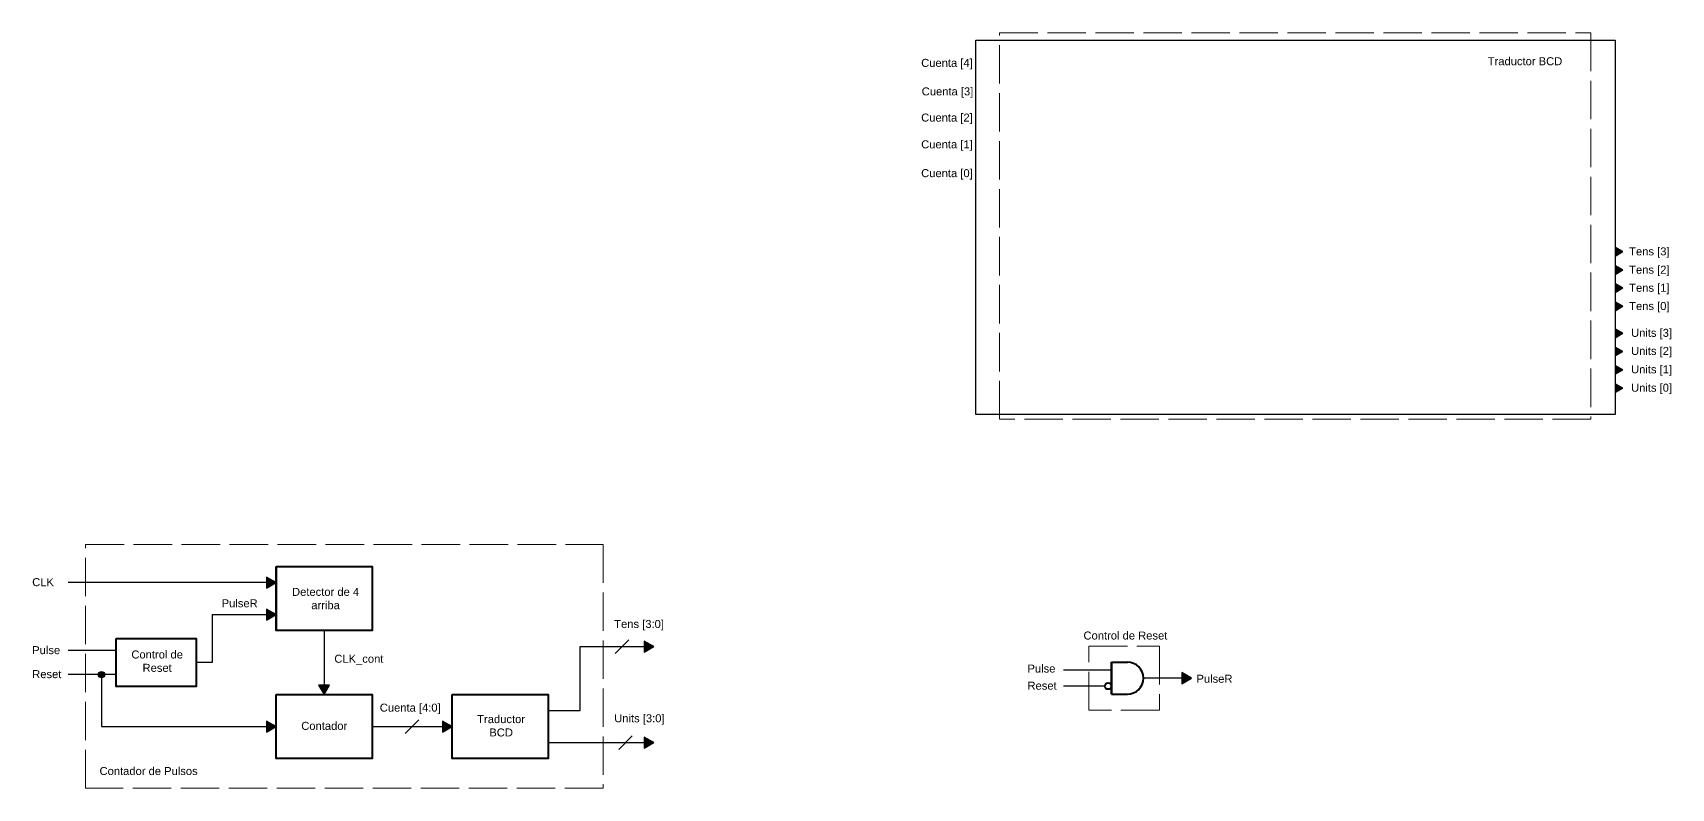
# Model space of a CAD drawing. Header units: millimetres. Extents: x -214 to 858, y 4 to 621.
# Drawn here: x 346 to 858, y 384 to 621 of the extents above; entities that cross this region are included whole.
import ezdxf

# ---------------------------------------------------------------- set-up
doc = ezdxf.new("R2010")
doc.units = ezdxf.units.MM
doc.linetypes.add('ACAD_ISO02W100', pattern=[15, 12, -3])
for name, color, linetype, lineweight in [('Cables', 7, 'Continuous', 30), ('Componentes', 7, 'Continuous', 40), ('Cuadro_dashed', 7, 'ACAD_ISO02W100', 20), ('Modulos', 7, 'Continuous', 40)]:
    doc.layers.add(name, color=color, linetype=linetype, lineweight=lineweight)
doc.layers.add('Texto', color=7, linetype='Continuous')
doc.styles.add('Rotulado', font='arial.ttf', dxfattribs={"height": 10})
picture_1 = doc.add_image_def('image1.png', size_in_pixel=(944, 553))

msp = doc.modelspace()

# ---------------------------------------------------------------- hatches: boundary and pattern name
at = {"layer": 'Cables'}
h = msp.add_hatch(color=256, dxfattribs=at)
h.dxf.hatch_style = 1
h.paths.add_polyline_path([(842.88, 552.09), (840.48, 553.48), (840.48, 550.71)])
h = msp.add_hatch(color=256, dxfattribs=at)
h.dxf.hatch_style = 1
h.paths.add_polyline_path([(842.88, 546.36), (840.48, 547.75), (840.48, 544.98)])
h = msp.add_hatch(color=256, dxfattribs=at)
h.dxf.hatch_style = 1
h.paths.add_polyline_path([(842.88, 540.73), (840.48, 542.11), (840.48, 539.34)])
h = msp.add_hatch(color=256, dxfattribs=at)
h.dxf.hatch_style = 1
h.paths.add_polyline_path([(842.88, 535.02), (840.48, 536.4), (840.48, 533.63)])
h = msp.add_hatch(color=256, dxfattribs=at)
h.dxf.hatch_style = 1
h.paths.add_polyline_path([(842.88, 526.56), (840.48, 527.95), (840.48, 525.17)])
h = msp.add_hatch(color=256, dxfattribs=at)
h.dxf.hatch_style = 1
h.paths.add_polyline_path([(842.88, 520.89), (840.48, 522.28), (840.48, 519.51)])
h = msp.add_hatch(color=256, dxfattribs=at)
h.dxf.hatch_style = 1
h.paths.add_polyline_path([(842.88, 515.15), (840.48, 516.53), (840.48, 513.76)])
h = msp.add_hatch(color=256, dxfattribs=at)
h.dxf.hatch_style = 1
h.paths.add_polyline_path([(842.88, 509.4), (840.48, 510.79), (840.48, 508.02)])
h = msp.add_hatch(color=256, dxfattribs=at)
h.dxf.hatch_style = 1
h.paths.add_polyline_path([(422, 448.61), (419, 450.34), (419, 446.88)])
h = msp.add_hatch(color=256, dxfattribs=at)
h.dxf.hatch_style = 1
h.paths.add_polyline_path([(422, 438.61), (419, 440.34), (419, 436.88)])
h = msp.add_hatch(color=256, dxfattribs=at)
h.dxf.hatch_style = 1
h.paths.add_polyline_path([(540.02, 428.6), (537.02, 430.33), (537.02, 426.87)])
h = msp.add_hatch(color=256, dxfattribs=at)
h.dxf.hatch_style = 1
edge = h.paths.add_edge_path()
edge.add_arc((367.43, 419.86), 1, 0, 360)
h = msp.add_hatch(color=256, dxfattribs=at)
h.dxf.hatch_style = 1
h.paths.add_polyline_path([(708.03, 418.76), (705.03, 420.49), (705.03, 417.03)])
h = msp.add_hatch(color=256, dxfattribs=at)
h.dxf.hatch_style = 1
h.paths.add_polyline_path([(437, 413.61), (438.73, 416.61), (435.27, 416.61)])
h = msp.add_hatch(color=256, dxfattribs=at)
h.dxf.hatch_style = 1
h.paths.add_polyline_path([(422, 403.61), (419, 405.34), (419, 401.88)])
h = msp.add_hatch(color=256, dxfattribs=at)
h.dxf.hatch_style = 1
h.paths.add_polyline_path([(477.02, 403.6), (474.02, 405.33), (474.02, 401.87)])
h = msp.add_hatch(color=256, dxfattribs=at)
h.dxf.hatch_style = 1
h.paths.add_polyline_path([(540.02, 398.6), (537.02, 400.33), (537.02, 396.87)])

# ---------------------------------------------------------------- linework, layer by layer
for p, q in [((422, 448.61), (357, 448.61)), ((402, 438.61), (422, 438.61)), ((402, 438.61), (402, 423.61)), ((372, 431.11), (372, 423.61)), ((437, 433.61), (437, 413.61)), ((527.95, 426.48), (532.19, 430.72)), ((372, 427.36), (357, 427.36)), ((517.02, 408.6), (517.02, 428.6)), ((517.02, 428.6), (537.02, 428.6)), ((372, 419.86), (357, 419.86)), ((367.43, 419.86), (367.43, 403.61)), ((372, 423.61), (372, 416.11)), ((402, 423.61), (397, 423.61)), ((683.03, 421.26), (668.03, 421.26)), ((681.03, 416.26), (668.03, 416.26)), ((708.03, 418.76), (693.03, 418.76)), ((507.02, 413.6), (507.02, 403.6)), ((462.38, 401.49), (466.62, 405.73)), ((507.02, 408.6), (517.02, 408.6)), ((367.43, 403.61), (422, 403.61)), ((452, 403.61), (477, 403.61)), ((507.02, 403.6), (507.02, 393.6)), ((529.06, 396.48), (533.3, 400.72)), ((507.02, 398.6), (537.02, 398.6))]:
    msp.add_line(p, q, dxfattribs=at)
at = {"layer": 'Cables', "color": 7}
for points in [[(842.88, 552.09), (840.48, 553.48), (840.48, 550.71)], [(842.88, 546.36), (840.48, 547.75), (840.48, 544.98)], [(842.88, 540.73), (840.48, 542.11), (840.48, 539.34)], [(842.88, 535.02), (840.48, 536.4), (840.48, 533.63)], [(842.88, 526.56), (840.48, 527.95), (840.48, 525.17)], [(842.88, 520.89), (840.48, 522.28), (840.48, 519.51)], [(842.88, 515.15), (840.48, 516.53), (840.48, 513.76)], [(842.88, 509.4), (840.48, 510.79), (840.48, 508.02)], [(422, 448.61), (419, 450.34), (419, 446.88)], [(422, 438.61), (419, 440.34), (419, 436.88)], [(540.02, 428.6), (537.02, 430.33), (537.02, 426.87)], [(708.03, 418.76), (705.03, 420.49), (705.03, 417.03)], [(437, 413.61), (438.73, 416.61), (435.27, 416.61)], [(422, 403.61), (419, 405.34), (419, 401.88)], [(477.02, 403.6), (474.02, 405.33), (474.02, 401.87)], [(540.02, 398.6), (537.02, 400.33), (537.02, 396.87)]]:
    msp.add_lwpolyline(points, close=True, dxfattribs=at)
at = {"layer": 'Cables'}
msp.add_circle((367.43, 419.86), 1, dxfattribs=at)
at = {"layer": 'Componentes'}
for p, q in [((683.03, 423.76), (683.03, 413.76)), ((683.03, 423.76), (688.03, 423.76)), ((683.03, 423.76), (683.03, 418.76)), ((683.03, 418.76), (683.03, 413.76)), ((683.03, 413.76), (688.03, 413.76))]:
    msp.add_line(p, q, dxfattribs=at)
at = {"layer": 'Componentes', "color": 7}
for p, q in [((683.03, 418.76), (683.03, 423.76)), ((683.03, 413.76), (683.03, 418.76))]:
    msp.add_line(p, q, dxfattribs=at)
at = {"layer": 'Componentes'}
msp.add_circle((682.03, 416.26), 1, dxfattribs=at)
msp.add_arc((688.03, 418.76), 5, 270, 90, dxfattribs=at)
at = {"layer": 'Cuadro_dashed'}
for points in [[(648.03, 620.52), (832.89, 620.52), (832.89, 499.67), (648.03, 499.67)], [(362.49, 460.56), (524.26, 460.56), (524.26, 384.34), (362.49, 384.34)], [(676.03, 428.76), (698.03, 428.76), (698.03, 408.76), (676.03, 408.76)]]:
    msp.add_lwpolyline(points, close=True, dxfattribs=at)
at = {"layer": 'Modulos'}
for p, q in [((422, 453.61), (422, 443.61)), ((422, 443.61), (422, 433.61))]:
    msp.add_line(p, q, dxfattribs=at)
for points in [[(422, 453.61), (452, 453.61), (452, 433.61), (422, 433.61)], [(372, 431.11), (397, 431.11), (397, 416.11), (372, 416.11)], [(422, 413.61), (452, 413.61), (452, 393.61), (422, 393.61)], [(477.02, 413.6), (507.02, 413.6), (507.02, 393.6), (477.02, 393.6)]]:
    msp.add_lwpolyline(points, close=True, dxfattribs=at)

# ---------------------------------------------------------------- texts
at = {"layer": 'Texto', "color": 7, "char_height": 2.5, "attachment_point": 1, "style": 'Rotulado'}
for s, width, heights, insert in [('Cuenta [4]', 16.4901, [3.96], (623.59, 612.35)), ('Traductor BCD', 24.9973, [4.02], (800.64, 612.87)), ('Cuenta [3]', 16.4901, [3.96], (623.76, 603.44)), ('Cuenta [2]', 16.4901, [3.96], (623.59, 595.25)), ('Cuenta [1]', 16.4901, [3.96], (623.59, 586.89)), ('Cuenta [0]', 16.4901, [3.96], (623.59, 577.88)), ('Tens [3]', 19.686, [4.02], (844.83, 553.42)), ('Tens [2]', 19.686, [4.02], (844.83, 547.69)), ('Tens [1]', 19.686, [4.02], (844.83, 542.05)), ('Tens [0]', 19.686, [4.02], (844.83, 536.34)), ('Units [3]', 19.686, [4.02], (845.42, 527.96)), ('Units [2]', 19.686, [4.02], (845.42, 522.3)), ('Units [1]', 19.686, [4.02], (845.42, 516.55)), ('Units [0]', 19.686, [4.02], (845.42, 510.8)), ('CLK', 6.9729, [3.13], (345.79, 450.01)), ('\\pxqc;Detector de 4 arriba', 20.9856, [6.79], (426.98, 446.98)), ('PulseR', 6.9729, [3.13], (404.99, 443.41)), ('Tens [3:0]', 19.686, [4.02], (527.67, 436.95)), ('Control de Reset', 28.5467, [2.48], (674.31, 433.33)), ('Pulse', 6.9729, [3.13], (345.79, 428.76)), ('\\pxqc;Control de Reset', 21.1175, [9.3], (374.28, 427.4)), ('CLK_cont', 6.9729, [3.13], (440.2, 426.07)), ('Reset', 6.9729, [3.13], (345.79, 421.26)), ('Pulse', 6.9729, [3.13], (656.81, 423.01)), ('PulseR', 6.9729, [3.13], (709.61, 419.82)), ('Reset', 6.9729, [3.13], (656.81, 417.66)), ('Cuenta [4:0]', 19.686, [4.02], (454.41, 410.79)), ('\\pxqc;Contador', 21.1175, [2.99], (426.49, 405.09)), ('\\pxqc;Traductor BCD', 21.1175, [9.3], (481.77, 407.2)), ('Units [3:0]', 19.686, [4.02], (527.67, 407.46)), ('Contador de Pulsos', 32.459, [3.49], (366.83, 390.97))]:
    msp.add_mtext_dynamic_manual_height_columns(s, width=width, gutter_width=50, heights=heights, dxfattribs=dict(at, insert=insert))

# ---------------------------------------------------------------- pictures from other files: only their frames are drawn
at = {"layer": 'Cables', "color": 7, "true_color": 0xffffff}
image = msp.add_image(picture_1, insert=(640.64, 501.15), size_in_units=(199.84, 117.07), dxfattribs=at)
image.dxf.flags = 7

doc.saveas('drawing.dxf')
